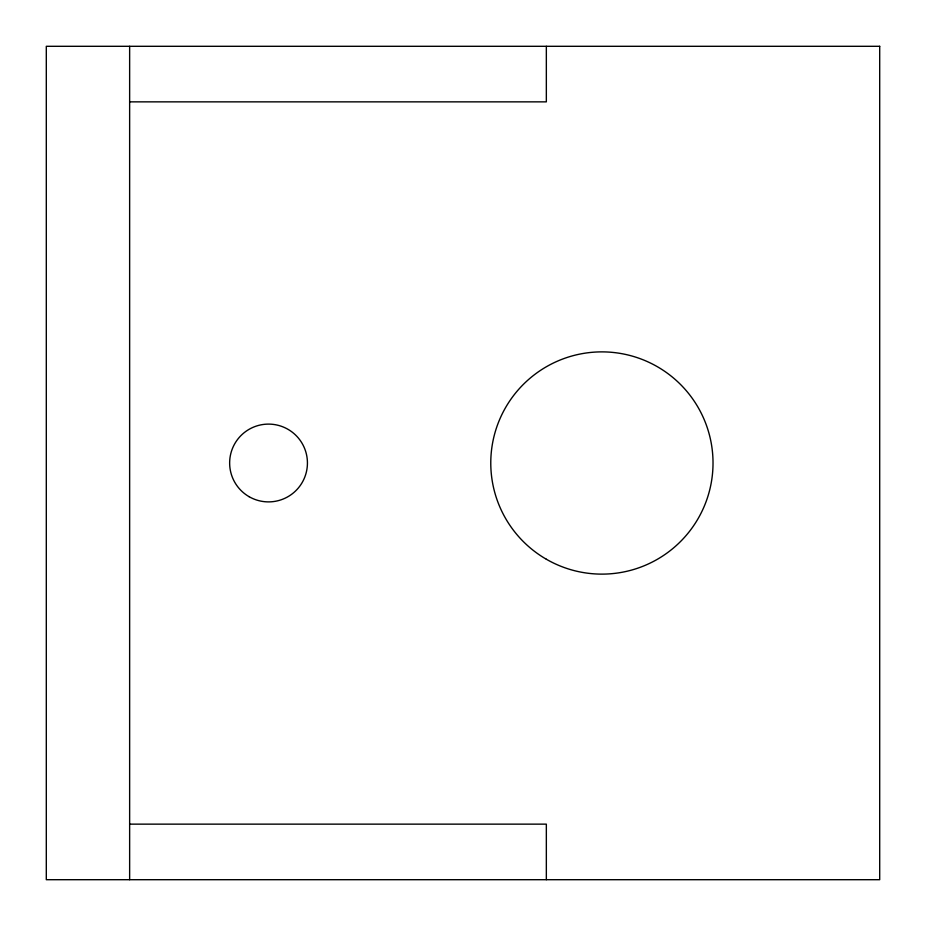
<?xml version="1.0" encoding="UTF-8"?>
<svg xmlns="http://www.w3.org/2000/svg" width="926" height="926" viewBox="0 0 926 926"><rect width="100%" height="100%" fill="white"/><g stroke="black" fill="none" stroke-linecap="round" stroke-linejoin="round"><path stroke-width="1.39" d="M129.64 101.86L546.34 101.86L546.34 46.3M129.64 824.14L546.34 824.14L546.34 879.7M129.64 46.3L129.64 879.7M879.7 46.3L46.3 46.3L46.3 879.7L879.7 879.7L879.7 46.3M546.34 559.235A111.12 111.12 0 0 0 713.02 463A111.12 111.12 0 0 0 546.34 366.765A111.12 111.12 0 0 0 546.34 559.235M249.094 496.683A38.892 38.892 0 0 0 307.432 463A38.892 38.892 0 0 0 249.094 429.317A38.892 38.892 0 0 0 249.094 496.683"/></g></svg>
